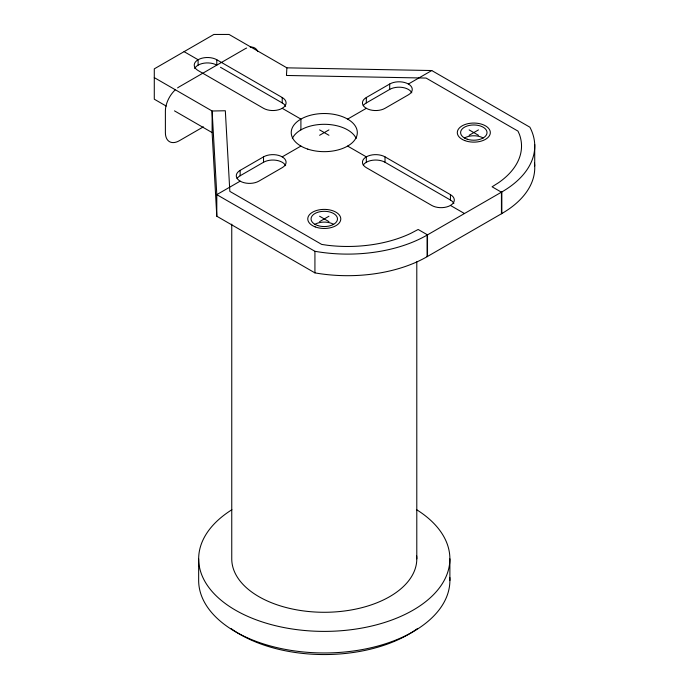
<?xml version="1.0" encoding="UTF-8"?>
<svg xmlns="http://www.w3.org/2000/svg" width="689" height="689" viewBox="0 0 689 689"><rect width="100%" height="100%" fill="white"/><g stroke="black" fill="none" stroke-linecap="round" stroke-linejoin="round"><path stroke-width="1.03" d="M166.221 106.089L154.284 99.199L154.284 68.857L213.874 34.45L229.049 34.45L286.891 67.841L286.46 75.471L426.103 78.064L517.973 131.108L519.437 134.407A99.113 57.221 0 0 1 498.509 182.74L492.084 186.797L501.437 192.197L501.437 213.779L427.077 256.696A112.35 64.861 0 0 1 314.925 272.878L216.794 216.225L212.117 132.589L212.117 111.007L154.284 77.616M286.891 67.841L431.753 70.536L529.884 127.198A112.35 64.861 0 0 1 501.842 191.947L427.077 235.113A112.35 64.861 0 0 1 314.925 251.296L216.794 194.642L212.117 111.007L225.329 110.757L229.833 191.378L321.711 244.423L327.421 245.267A99.113 57.221 0 0 0 411.135 233.183L418.163 229.48L427.507 234.871L427.507 256.454M501.437 213.779L501.842 213.53A112.35 64.861 0 0 0 534.475 163.112M203.367 126.854L179.407 140.685A19.826 11.446 -60 0 1 165.386 132.589L165.386 111.007A19.826 11.446 -60 0 1 175.195 89.906M216.794 216.225L216.794 194.642L240.16 181.155A13.22 7.631 0 0 1 240.16 170.364L263.525 156.868A13.22 7.631 0 0 1 282.214 156.868L300.904 146.077M347.635 119.102L366.324 108.311A13.22 7.631 0 0 1 366.324 97.519L389.69 84.024A13.22 7.631 0 0 1 408.388 84.024L431.753 70.536M237.085 178.546A13.22 7.631 0 0 1 240.16 175.755L263.525 162.268A13.22 7.631 0 0 1 285.634 165.687M363.249 105.701A13.22 7.631 0 0 1 366.324 102.911L389.69 89.424A13.22 7.631 0 0 1 411.807 92.843M319.601 135.285L328.946 129.894M319.601 221.625L328.946 216.225M469.131 135.285L478.476 129.894M469.131 129.894L478.476 135.285M184.084 51.649L198.105 59.745A13.22 7.631 0 0 1 216.794 59.745L282.214 97.519A13.22 7.631 0 0 1 282.214 108.311L300.904 119.102L300.904 129.894M347.635 146.077L366.324 156.868A13.22 7.631 0 0 1 385.022 156.868L450.442 194.642A13.22 7.631 0 0 1 450.442 205.434L464.472 213.53M220.48 67.272L282.214 102.911A13.22 7.631 0 0 1 285.634 106.33M363.249 165.059A13.22 7.631 0 0 1 385.022 162.268L450.442 200.043A13.22 7.631 0 0 1 453.862 203.462M319.601 129.894L328.946 135.285M174.481 110.86L212.117 132.589M319.601 216.225L328.946 221.625M534.716 144.44L534.716 166.023M501.842 191.947L501.842 213.53M450.442 194.642L450.442 200.043M449.883 558.865L449.883 580.448M427.077 235.113L427.077 256.696M416.793 261.794L416.793 558.865M389.69 84.024L389.69 89.424M385.022 156.868L385.022 162.268M366.324 97.519L366.324 102.911M366.324 162.268L366.324 156.868A13.22 7.631 0 0 0 366.324 167.66L431.753 205.434A13.22 7.631 0 0 0 450.442 205.434M314.925 251.296L314.925 272.878M282.214 97.519L282.214 102.911M263.525 156.868L263.525 162.268M240.16 170.364L240.16 175.755M231.754 224.123L231.754 558.865A92.524 53.415 0 0 0 326.87 612.263A92.524 53.415 0 0 0 416.647 555.877M216.794 59.745L216.794 65.145A13.22 7.631 0 0 0 194.677 68.564M198.656 558.865L198.656 580.448A125.613 72.526 0 0 0 326.913 652.957A125.613 72.526 0 0 0 449.779 577.399M198.105 65.145L198.105 59.745A13.22 7.631 0 0 0 198.105 70.536L263.525 108.311A13.22 7.631 0 0 0 282.214 108.311M250.193 47.093A19.826 11.446 -60 0 1 257.781 51.468M246.662 48.041A19.826 11.446 -60 0 0 244.828 48.953L179.407 86.728A19.826 11.446 -60 0 0 177.581 87.916M292.351 138.446A33.046 19.077 0 0 1 324.269 124.304A33.046 19.077 0 0 1 356.187 138.446M464.464 137.989A13.22 7.631 0 0 1 483.153 137.989M366.324 108.311A13.22 7.631 0 0 0 385.022 108.311L408.388 94.824A13.22 7.631 0 0 0 408.388 84.024M314.925 224.321A13.22 7.631 0 0 1 333.614 224.321M282.214 156.868A13.22 7.631 0 0 1 282.214 167.66L258.849 181.155A13.22 7.631 0 0 1 240.16 181.155M416.647 509.722A125.613 72.526 0 0 1 411.876 610.842A125.613 72.526 0 0 1 236.663 610.842A125.613 72.526 0 0 1 231.9 509.722M417.31 628.687A118.999 68.702 0 0 1 231.237 628.687M307.75 149.108A33.046 19.077 0 0 0 357.315 132.589A33.046 19.077 0 0 0 307.75 116.071A33.046 19.077 0 0 0 307.75 149.108M467.202 139.195A13.22 7.631 0 0 0 487.028 132.589A13.22 7.631 0 0 0 467.202 125.984A13.22 7.631 0 0 0 467.202 139.195M317.663 225.536A13.22 7.631 0 0 0 337.489 218.921A13.22 7.631 0 0 0 317.663 212.315A13.22 7.631 0 0 0 317.663 225.536M464.739 140.565A16.519 9.543 0 0 0 490.301 133.141A16.519 9.543 0 0 0 466.384 124.072A16.519 9.543 0 0 0 464.739 140.565M315.2 226.896A16.519 9.543 0 0 0 340.762 219.472A16.519 9.543 0 0 0 316.845 210.403A16.519 9.543 0 0 0 315.2 226.896"/></g></svg>
